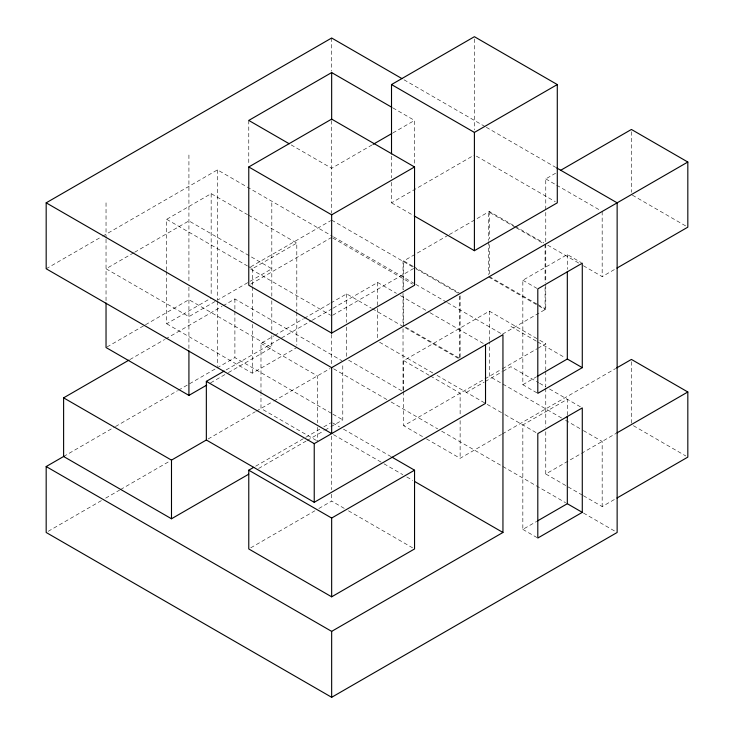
<?xml version="1.0" encoding="UTF-8"?>
<svg xmlns="http://www.w3.org/2000/svg" width="734" height="734" viewBox="0 0 734 734"><rect width="100%" height="100%" fill="white"/><g stroke="black" fill="none" stroke-linecap="round" stroke-linejoin="round"><path stroke-width="0.55" stroke-dasharray="3.67 2.75" d="M46.178 268.763L101.622 236.752M102.613 236.183L217.466 169.875L332.456 236.256M166.682 270.406L166.682 219.319L211.163 193.638L247.587 214.667M133.661 252.808L106.035 268.763L188.922 316.62L216.548 300.665M134.652 252.239L188.922 220.906L271.809 268.763L217.539 300.096M372.12 144.919L331.658 168.279L291.205 144.919M392.837 132.955L414.545 120.422L414.545 165.031M107.017 346.962L144.515 325.318M145.506 324.749L188.922 299.683L271.809 347.531L271.809 334.979M250.744 266.827L330.676 220.686M248.386 266.488L252.322 268.763L296.802 243.082L296.802 311.207M166.682 271.543L166.682 323.767L211.163 298.087M250.744 284.104L331.658 237.394M391.516 182.362L391.516 202.832L474.403 154.984M129.946 359.541L164.6 339.539M165.59 338.961L222.026 306.381M223.017 305.812L234.898 298.949L341.787 360.669M63.61 456.493L114.495 427.105M115.486 426.537L177.472 390.754M178.463 390.176L216.08 368.459M217.071 367.89L234.898 357.596L331.896 413.6M260.983 393.608L260.983 343.338L273.773 335.943M274.764 335.374L303.307 318.895M304.289 318.327L329.887 303.546M330.869 302.977L346.622 293.884L371.358 308.17M448.309 235.174L403.03 261.322L403.03 292.169M449.3 234.605L489.358 211.475L514.103 225.76M545.766 241.752L545.766 178.903L555.61 173.224M226.145 369.927L280.608 338.484M281.599 337.915L311.299 320.767M312.289 320.198L332.089 308.766M333.08 308.188L377.634 282.471L396.443 293.325M210.63 382.854L227.402 373.175M228.393 372.597L271.809 347.531M332.649 315.253L414.545 267.965M166.682 323.767L252.322 373.221L296.802 347.54M48.16 531.333L101.687 500.432M105.659 498.138L119.532 490.129M120.523 489.56L170.086 460.943M208.126 438.978L255.331 411.728M256.322 411.15L272.791 401.645M273.773 401.076L330.107 368.551M536.866 392.8L522.837 384.699L522.837 280.25L567.318 254.57L581.346 262.662M403.718 390.323L403.718 360.614L489.358 311.161L538.839 339.732M255.68 466.2L319.822 429.17M323.767 426.894L330.676 422.903M258.625 468.476L306.142 441.033M307.133 440.464L323.969 430.748M324.96 430.17L329.905 427.316M330.896 426.738L342.778 419.885L342.778 363.495M502.451 334.181L545.766 309.179L545.766 284.04M583.374 265.754L602.174 276.608L615.954 268.653M422.518 436.602L403.718 425.748L501.469 369.303M502.451 368.734L536.912 348.843M537.894 348.274L545.766 343.732L545.766 370.009M466.429 392.378L484.229 382.111M485.211 381.533L502.019 371.835M503.01 371.266L510.91 366.697L538.618 382.698M522.837 384.699L536.682 376.707M250.744 547.821L314.886 510.791M318.831 508.515L331.658 501.102L344.485 508.515M426.482 438.886L460.126 458.31L501.469 434.436M502.451 433.867L615.661 368.514M582.383 495.138L545.766 473.999L615.954 433.473M567.318 415.16L567.318 399.268L522.837 424.949L522.837 529.398L536.682 521.406M583.374 495.707L602.174 506.561L615.954 498.606M632.405 195.171L685.84 226.017M404.021 79.795L485.302 126.716M486.293 127.294L555.684 167.352M545.766 178.903L555.666 184.619M556.656 185.188L600.201 210.328M392.837 107.889L414.545 120.422M476.375 156.122L555.317 201.694M515.094 226.329L543.793 242.899M547.747 245.184L579.42 263.469M515.396 227.301L488.67 211.878L488.67 240.44M516.378 227.87L543.105 243.293M391.516 202.832L413.224 215.365M522.837 280.25L536.866 288.343M489.358 276.608L536.866 304.032M537.857 304.601L545.766 309.179M488.67 277.012L545.078 309.574L545.078 286.719M412.627 266.066L403.718 260.919L403.718 289.49M413.618 266.635L459.135 292.912M331.658 220.117L414.903 268.176M415.894 268.745L459.438 293.884M539.829 340.301L545.766 343.732M510.91 326.456L536.646 341.31M537.637 341.879L565.345 357.88M333.447 236.834L414.728 283.755M415.719 284.333L446.446 302.069M447.437 302.647L501.955 334.117M332.649 237.963L412.572 284.104M633.396 425.692L685.84 455.979M400.397 295.609L429.106 312.179M430.096 312.757L485.523 344.751M248.569 215.236L296.802 243.082M539.609 383.267L545.546 386.699M549.509 388.983L580.41 406.829M459.135 358.045L403.718 326.052L403.718 294.059M372.349 308.739L402.039 325.887M405.012 327.593L458.447 358.449M561.602 418.004L489.358 376.294L489.358 342.016M565.565 420.288L582.383 430.005M583.374 430.574L602.174 441.428L602.174 506.561M166.682 219.319L247.404 265.928M379.616 342.255L433.06 373.111M437.024 375.395L485.523 403.397M487.211 404.379L504.038 414.095M505.029 414.664L536.866 433.042M250.744 269.112L330.676 315.253M403.718 360.614L429.445 375.469M430.436 376.037L460.126 393.176L460.126 416.031M348.604 360.165L402.039 391.02M333.64 368.807L387.167 399.709M391.13 401.993L437.721 428.895M441.684 431.188L565.593 502.717M583.438 513.02L615.156 531.333M260.983 343.338L317.382 375.9L317.382 422.747M332.878 414.169L342.778 419.885M522.837 529.398L536.866 537.499M332.649 422.903L339.558 426.894M343.503 429.17L390.864 456.52M333.447 434.62L383.01 463.227M384.001 463.805L402.828 474.678M406.792 476.962L412.747 480.403M316.4 440.464L260.983 408.471L260.983 394.754M348.439 510.791L412.572 547.821M631.414 131.744L631.414 192.308M631.414 361.706L631.414 423.408M602.174 211.475L602.174 276.608M567.318 254.57L567.318 269.323M545.766 244.037L545.766 282.893M545.766 371.156L545.766 387.148M545.766 388.295L545.766 427.151M545.766 431.72L545.766 473.999M545.078 244.44L545.078 282.15M489.358 211.475L489.358 238.899M489.358 244.615L489.358 274.323M489.358 311.161L489.358 340.87M488.67 241.587L488.67 274.718M474.403 38.975L474.403 129.955M460.126 295.774L460.126 358.623M460.126 420.6L460.126 458.31M459.438 296.169L459.438 357.88M403.718 391.461L403.718 425.748M403.03 293.316L403.03 326.456M403.03 328.74L403.03 391.589M391.516 156.204L391.516 177.811M377.634 282.471L377.634 307.28M377.634 308.408L377.634 339.989M346.622 293.884L346.622 322.455M346.622 327.025L346.622 359.018M331.658 38.012L331.658 71.207M331.658 120.605L331.658 213.255M331.658 334.465L331.658 366.514M331.658 436.033L331.658 489.688M331.658 494.257L331.658 501.102M317.382 427.316L317.382 441.033M296.802 312.345L296.802 345.264M271.809 202.832L271.809 296.16M271.809 300.729L271.809 333.832M252.322 268.763L252.322 285.792M252.322 286.93L252.322 319.859M252.322 324.4L252.322 373.221M248.771 120.422L248.771 165.031M234.898 298.949L234.898 310.225M234.898 311.354L234.898 357.596M217.466 169.875L217.466 300.206M217.466 301.353L217.466 366.514M211.163 193.638L211.163 295.82M188.922 154.984L188.922 282.553M188.922 287.067L188.922 348.586M106.035 202.832L106.035 238.073M106.035 239.211L106.035 301.867"/><path stroke-width="1.1" d="M46.178 202.832L331.658 367.651L331.658 433.583L46.178 268.763L46.178 202.832L331.658 38.012L402.039 78.648M391.855 107.32L331.658 72.574L248.771 120.422L289.233 143.781M248.771 166.967L331.658 119.11L414.545 166.967L414.545 285.242L331.658 333.098L248.771 285.242L248.771 166.967L331.658 214.823L414.545 166.967M391.516 153.929L391.516 84.557L474.403 36.7L557.289 84.557L557.289 202.832L474.403 250.689L414.205 215.934M373.101 144.35L391.855 133.524M391.516 84.557L474.403 132.414L557.289 84.557M248.716 474.192L171.49 518.773L63.61 456.493L63.61 397.846L128.955 360.119M556.675 167.921L617.138 202.832L617.138 532.48L331.658 697.3L46.178 532.48L46.178 466.549L64.005 456.264M560.537 170.38L631.414 129.459L687.822 162.03L687.822 227.164L616.945 268.084M485.523 344.751L485.523 403.397L314.235 502.295L206.346 440.005L206.346 381.359L224.173 371.074M106.035 303.014L106.035 347.531L188.922 395.387L206.685 385.13M63.61 397.846L171.49 460.126L206.144 440.125M331.658 367.651L687.822 162.03M391.855 457.089L414.545 470.191L414.545 548.959L331.658 596.815L248.771 548.959L248.771 470.191L253.707 467.347M206.346 381.359L314.235 443.648L502.946 334.695L502.946 532.48L331.658 631.368L46.178 466.549M537.664 376.138L567.318 359.018L582.282 367.661L582.282 263.203L537.802 288.884L537.802 393.341L582.282 367.661M248.771 470.191L331.658 518.048L414.545 470.191M616.643 367.945L631.414 359.421L687.822 391.984L687.822 457.117L616.945 498.037M616.945 432.904L687.822 391.984M537.664 520.837L567.318 503.717L582.282 512.36L582.282 407.902L537.802 433.583L537.802 538.04L582.282 512.36M414.728 481.541L502.946 532.48M567.318 271.598L567.318 359.018M567.318 416.297L567.318 503.717M474.403 132.414L474.403 250.689M331.658 72.574L331.658 119.468M331.658 214.823L331.658 333.098M331.658 518.048L331.658 596.815M331.658 631.368L331.658 697.3M314.235 443.648L314.235 502.295M188.922 350.87L188.922 395.387M171.49 460.126L171.49 518.773"/></g></svg>
